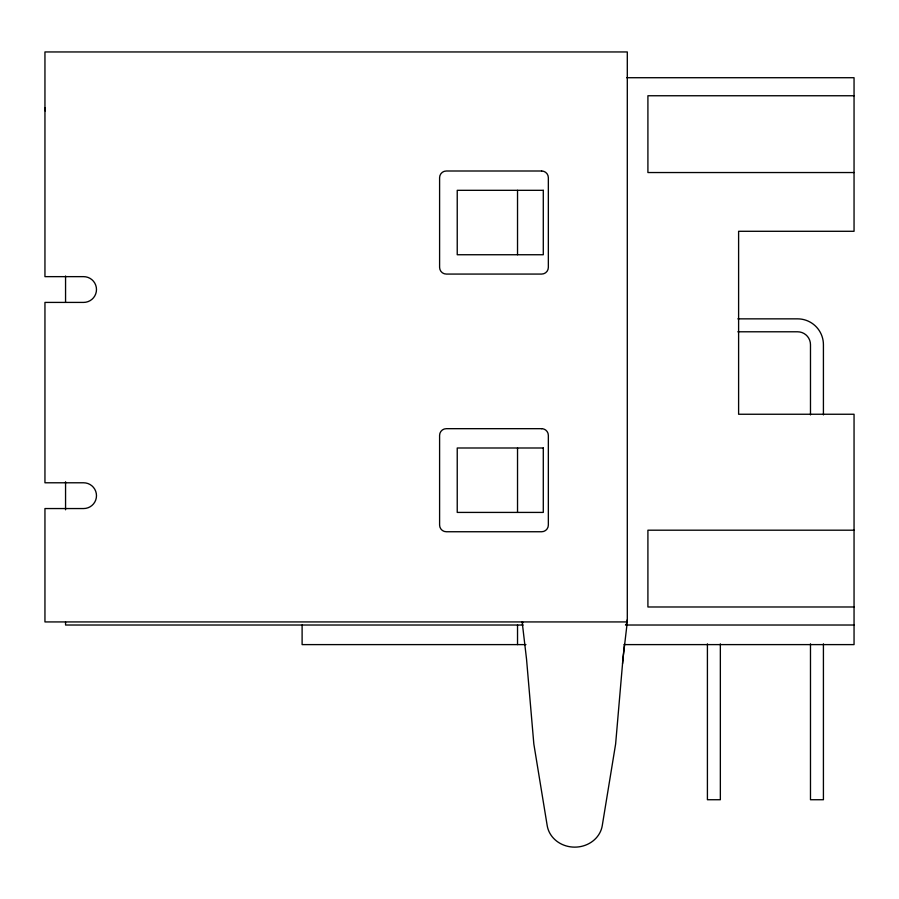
<?xml version="1.0" encoding="UTF-8"?>
<svg xmlns="http://www.w3.org/2000/svg" width="899" height="899" viewBox="0 0 899 899"><rect width="100%" height="100%" fill="white"/><g stroke="black" fill="none" stroke-linecap="round" stroke-linejoin="round"><path stroke-width="1.35" d="M627.3 621.928L44.95 621.928L44.95 508.553L83.596 508.553A12.878 12.878 0 0 0 96.485 495.664A12.878 12.878 0 0 0 83.596 482.785L44.95 482.785L44.95 302.412L83.596 302.412A12.878 12.878 0 0 0 96.485 289.523A12.878 12.878 0 0 0 83.596 276.645L44.95 276.645L44.95 51.951L627.3 51.951L627.3 621.928L622.928 659.136L615.624 744.024L602.24 825.754A27.824 25.172 0 0 1 574.731 847.139A27.824 25.172 0 0 1 547.221 825.754L533.837 744.024L526.533 659.136L522.162 621.928M627.064 620.951L627.3 619.726M626.468 623.614L626.142 624.648M626.76 77.719L854.05 77.719L854.05 231.29L738.607 231.29L738.607 414.248L854.05 414.248L854.05 644.605L624.097 644.605M854.05 95.755L647.909 95.755L647.909 172.541L854.05 172.541M737.854 318.853L797.593 318.853A25.824 25.824 0 0 1 823.417 344.665L823.417 414.9M737.854 331.787L797.593 331.787A12.889 12.889 0 0 1 810.482 344.665L810.482 414.9M854.05 530.196L647.909 530.196L647.909 606.982L854.05 606.982M523.139 625.019L65.56 625.019L65.56 622.007M625.49 625.019L854.05 625.019M525.937 644.605L302.109 644.605L302.109 625.019M522.611 621.996L522.813 622.883M823.417 643.83L823.417 799.728L810.482 799.728L810.482 643.83M720.346 643.875L720.346 799.728L707.412 799.728L707.412 643.875M517.532 190.318L517.532 254.743M517.532 447.994L517.532 512.419M517.532 625.019L517.532 644.605M65.56 276.015L65.56 302.3M65.56 481.752L65.56 509.789M45.197 110.903A32.398 32.398 0 0 1 44.961 107.824M622.558 663.608A64.953 4.124 -82.2 0 1 624.524 644.032M541.648 171.001L446.309 171.001A6.698 6.698 0 0 0 439.6 177.699L439.6 267.363A6.698 6.698 0 0 0 446.309 274.071L541.648 274.071A6.698 6.698 0 0 0 548.345 267.363L548.345 177.699A6.698 6.698 0 0 0 541.648 171.001M543.288 190.318L457.231 190.318L457.231 254.743L543.288 254.743L543.288 190.318M541.648 428.677L446.309 428.677A6.698 6.698 0 0 0 439.6 435.374L439.6 525.038A6.698 6.698 0 0 0 446.309 531.747L541.648 531.747A6.698 6.698 0 0 0 548.345 525.038L548.345 435.374A6.698 6.698 0 0 0 541.648 428.677M543.288 447.994L457.231 447.994L457.231 512.419L543.288 512.419L543.288 447.994"/></g></svg>
